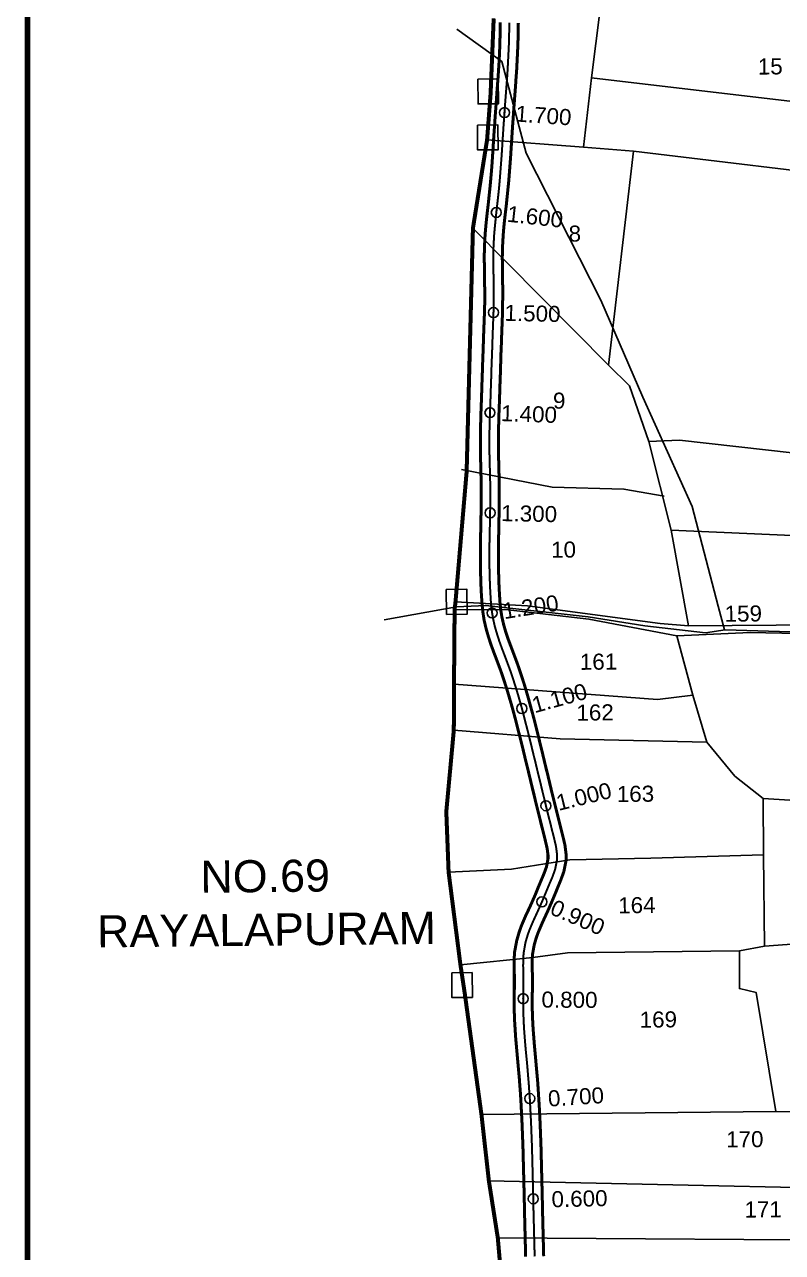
# Model space of a CAD drawing. Header units: millimetres. Extents: x 200439 to 226687, y 1597310 to 1606333.
# Drawn here: x 200439 to 201196, y 1602602 to 1603828 of the extents above; entities that cross this region are included whole.
import ezdxf
from ezdxf.enums import TextEntityAlignment as Align

# ---------------------------------------------------------------- set-up
doc = ezdxf.new("R2010")
doc.units = ezdxf.units.MM
doc.header["$PDMODE"] = 32
doc.header["$PDSIZE"] = 10
doc.linetypes.add('HIDDEN2', pattern=[0.1875, 0.125, -0.0625])
for name, color, linetype in [('BOUNDRY STONES', 240, 'Continuous'), ('CANAL1', 7, 'Continuous'), ('CHANAGE', 1, 'Continuous'), ('CSMark', 72, 'Continuous'), ('PLOTS', 7, 'Continuous'), ('PLOTS NO', 7, 'Continuous'), ('ROADS', 1, 'Continuous'), ('VILLAGE BOUNDRY', 5, 'Continuous')]:
    doc.layers.add(name, color=color, linetype=linetype)
doc.styles.add('FONT1', font='Arial')
doc.styles.get("Standard").update_dxf_attribs({"font": 'arial.ttf'})

msp = doc.modelspace()

# ---------------------------------------------------------------- linework, layer by layer
at = {"color": 5, "const_width": 5.6}
msp.add_lwpolyline([(200442, 1605089.7), (203459.2, 1605089.7), (203459.2, 1600748.8), (200442, 1600748.8)], close=True, dxfattribs=at)
at = {"layer": 'BOUNDRY STONES'}
for points in [[(200891.5, 1603773.2), (200912, 1603773.4), (200912.2, 1603748.6), (200891.8, 1603748.4)], [(200891.2, 1603727.3), (200911.6, 1603727.5), (200911.9, 1603702.7), (200891.4, 1603702.5)], [(200860.1, 1603263.8), (200880.6, 1603264), (200880.8, 1603239.2), (200860.4, 1603239)], [(200865.5, 1602881.3), (200885.9, 1602881.5), (200886.2, 1602856.8), (200865.7, 1602856.6)]]:
    msp.add_lwpolyline(points, close=True, dxfattribs=at)
at = {"layer": 'CANAL1', "color": 200, "linetype": 'ByBlock', "ltscale": 40, "const_width": 3}
for points in [[(200939.3, 1602597.9), (200939.1, 1602605.8), (200938.9, 1602613.6), (200938.7, 1602621.5), (200938.5, 1602629.4), (200938.3, 1602637.2), (200938.1, 1602645.1), (200938, 1602651.4), (200937.8, 1602660.8), (200937.6, 1602668.6), (200937.4, 1602676.4), (200937.2, 1602684.3), (200937, 1602692.1), (200936.8, 1602699.9), (200936.6, 1602707.7), (200936.3, 1602715.5), (200936, 1602723.3), (200935.7, 1602731.1), (200935.3, 1602738.9), (200934.9, 1602746.7), (200934.5, 1602754.4), (200934, 1602762.2), (200933.4, 1602770), (200933, 1602775.7), (200932.1, 1602785.5), (200931.4, 1602793.3), (200930.7, 1602801.2), (200930, 1602809), (200929.3, 1602816.9), (200928.8, 1602824.9), (200928.3, 1602832.8), (200928, 1602840.8), (200927.8, 1602851.2), (200927.9, 1602856.8), (200928, 1602864.7), (200928, 1602876.2), (200928, 1602880.1), (200927.8, 1602888.1), (200927.9, 1602896.4), (200928.3, 1602902.3), (200930.4, 1602913.5), (200932.8, 1602921.8), (200934.8, 1602927.6), (200938.9, 1602937.3), (200942.3, 1602944.5), (200945.2, 1602950.8), (200948.6, 1602958.5), (200951.5, 1602965.7), (200954.8, 1602973.6), (200957.6, 1602980.2), (200960, 1602986.8), (200961.6, 1602994.9), (200961.6, 1602999), (200960.7, 1603005.7), (200958.2, 1603016.3), (200957.1, 1603020.7), (200955.1, 1603028.5), (200953.2, 1603036.2), (200951.3, 1603043.9), (200949.4, 1603051.5), (200947.6, 1603059.2), (200945.7, 1603066.8), (200943.9, 1603074.4), (200942.1, 1603081.9), (200940.2, 1603089.5), (200938.4, 1603097), (200936.6, 1603104.6), (200934.4, 1603113.4), (200932.8, 1603119.7), (200930.9, 1603127.2), (200929, 1603134.7), (200927, 1603142.2), (200924.9, 1603149.7), (200922.7, 1603157.1), (200920.5, 1603164.5), (200918.1, 1603171.9), (200915.7, 1603179.2), (200913.8, 1603184.5), (200910.3, 1603193.8), (200907.5, 1603201.2), (200904.7, 1603208.8), (200902.2, 1603216.5), (200899.9, 1603224.4), (200897.8, 1603233.4), (200896.7, 1603240.8), (200895.8, 1603249), (200895.1, 1603259.4), (200894.8, 1603265.1), (200894.5, 1603273.1), (200894.3, 1603281), (200894.1, 1603288.9), (200894.1, 1603296.9), (200894.1, 1603304.8), (200894.2, 1603310), (200894.4, 1603320.6), (200894.6, 1603328.4), (200894.7, 1603336.3), (200894.9, 1603344.1), (200895, 1603351.8), (200895, 1603359.8), (200895, 1603367.3), (200894.8, 1603375.1), (200894.6, 1603382.9), (200894.4, 1603390.8), (200894.3, 1603398.7), (200894.1, 1603409.7), (200894.1, 1603414.6), (200894.2, 1603422.5), (200894.4, 1603430.4), (200894.6, 1603438.3), (200894.9, 1603446.2), (200895.2, 1603454), (200895.4, 1603460.1), (200895.7, 1603469.7), (200896, 1603477.5), (200896.2, 1603485.3), (200896.5, 1603493.2), (200896.8, 1603501), (200897.1, 1603510), (200897.3, 1603516.8), (200897.6, 1603524.6), (200897.9, 1603532.4), (200898.2, 1603540.2), (200898.4, 1603547.9), (200898.4, 1603555.7), (200898.5, 1603559.6), (200898.3, 1603571.2), (200898.2, 1603579), (200898.1, 1603586.9), (200898, 1603594.9), (200898.1, 1603602.9), (200898.4, 1603610), (200898.9, 1603619), (200899.6, 1603627), (200900.4, 1603634.9), (200901.3, 1603642.8), (200902.2, 1603650.5), (200903.2, 1603660.3), (200903.8, 1603666), (200904.5, 1603673.7), (200905.2, 1603681.5), (200905.8, 1603689.3), (200906.3, 1603697), (200906.8, 1603704.8), (200907.3, 1603712.7), (200907.8, 1603720.5), (200908.4, 1603728.3), (200908.8, 1603734.8), (200909.5, 1603744), (200910.1, 1603751.9), (200910.6, 1603759.7), (200911.2, 1603767.5), (200911.8, 1603775.3), (200912.3, 1603783.1), (200912.8, 1603790.8), (200913.2, 1603798.6), (200913.6, 1603809.1), (200913.7, 1603814.1), (200913.9, 1603821.9), (200914, 1603829.7)], [(200957.3, 1602598.5), (200957.1, 1602606.3), (200956.9, 1602614.1), (200956.7, 1602622), (200956.5, 1602629.8), (200956.3, 1602637.6), (200956.1, 1602645.5), (200956, 1602651.8), (200955.8, 1602661.1), (200955.6, 1602669), (200955.4, 1602676.8), (200955.2, 1602684.7), (200955, 1602692.6), (200954.8, 1602700.4), (200954.6, 1602708.3), (200954.3, 1602716.2), (200954, 1602724), (200953.7, 1602731.9), (200953.3, 1602739.8), (200952.9, 1602747.7), (200952.4, 1602755.6), (200951.9, 1602763.5), (200951.4, 1602771.3), (200950.9, 1602777.2), (200950, 1602787.1), (200949.3, 1602795), (200948.6, 1602802.8), (200947.9, 1602810.5), (200947.3, 1602818.3), (200946.7, 1602826), (200946.3, 1602833.7), (200946, 1602841.3), (200945.8, 1602851.3), (200945.9, 1602856.6), (200946, 1602864.5), (200946, 1602876.3), (200946, 1602880.5), (200945.8, 1602888.2), (200945.9, 1602895.6), (200946.2, 1602900), (200947.9, 1602909.4), (200949.9, 1602916.3), (200951.6, 1602921), (200955.4, 1602930), (200958.6, 1602937), (200961.6, 1602943.5), (200965.1, 1602951.5), (200968.2, 1602958.8), (200971.4, 1602966.7), (200974.3, 1602973.7), (200977.3, 1602981.9), (200979.6, 1602993.1), (200979.6, 1603000.2), (200978.5, 1603009), (200975.7, 1603020.6), (200974.5, 1603025.2), (200972.6, 1603032.9), (200970.7, 1603040.6), (200968.8, 1603048.2), (200966.9, 1603055.8), (200965, 1603063.4), (200963.2, 1603071), (200961.4, 1603078.6), (200959.5, 1603086.1), (200957.7, 1603093.7), (200955.9, 1603101.3), (200954, 1603108.9), (200951.9, 1603117.7), (200950.3, 1603124), (200948.4, 1603131.7), (200946.4, 1603139.3), (200944.3, 1603146.9), (200942.2, 1603154.6), (200940, 1603162.2), (200937.7, 1603169.9), (200935.2, 1603177.5), (200932.7, 1603185.1), (200930.7, 1603190.7), (200927.2, 1603200.1), (200924.4, 1603207.5), (200921.7, 1603214.7), (200919.3, 1603221.9), (200917.3, 1603228.9), (200915.5, 1603236.8), (200914.5, 1603243.2), (200913.7, 1603250.6), (200913.1, 1603260.4), (200912.8, 1603265.9), (200912.5, 1603273.7), (200912.3, 1603281.4), (200912.1, 1603289.1), (200912.1, 1603296.9), (200912.1, 1603304.6), (200912.2, 1603309.8), (200912.4, 1603320.2), (200912.6, 1603328), (200912.7, 1603335.9), (200912.9, 1603343.8), (200913, 1603351.7), (200913, 1603359.8), (200913, 1603367.6), (200912.8, 1603375.5), (200912.6, 1603383.3), (200912.4, 1603391.2), (200912.2, 1603399), (200912.1, 1603409.8), (200912.1, 1603414.4), (200912.2, 1603422.2), (200912.4, 1603429.9), (200912.6, 1603437.7), (200912.9, 1603445.5), (200913.2, 1603453.4), (200913.4, 1603459.4), (200913.7, 1603469.1), (200914, 1603476.9), (200914.2, 1603484.8), (200914.5, 1603492.6), (200914.7, 1603500.4), (200915.1, 1603509.4), (200915.3, 1603516.1), (200915.6, 1603523.9), (200915.9, 1603531.8), (200916.2, 1603539.7), (200916.3, 1603547.6), (200916.4, 1603555.5), (200916.5, 1603559.7), (200916.3, 1603571.4), (200916.2, 1603579.3), (200916.1, 1603587.1), (200916, 1603594.8), (200916.1, 1603602.5), (200916.4, 1603609.2), (200916.9, 1603617.7), (200917.5, 1603625.3), (200918.3, 1603633), (200919.2, 1603640.7), (200920.1, 1603648.5), (200921.1, 1603658.4), (200921.7, 1603664.3), (200922.5, 1603672.2), (200923.1, 1603680.1), (200923.7, 1603687.9), (200924.3, 1603695.8), (200924.8, 1603703.7), (200925.3, 1603711.5), (200925.8, 1603719.3), (200926.3, 1603727.1), (200926.8, 1603733.5), (200927.4, 1603742.7), (200928, 1603750.5), (200928.6, 1603758.4), (200929.2, 1603766.2), (200929.7, 1603774.1), (200930.3, 1603781.9), (200930.7, 1603789.8), (200931.1, 1603797.7), (200931.6, 1603808.5), (200931.7, 1603813.6), (200931.9, 1603821.5), (200932, 1603829.3)]]:
    msp.add_lwpolyline(points, dxfattribs=at)
at = {"layer": 'CANAL1', "color": 1, "linetype": 'HIDDEN2', "ltscale": 40, "const_width": 2}
msp.add_lwpolyline([(200948.3, 1602598.2), (200948.1, 1602606), (200947.9, 1602613.9), (200947.7, 1602621.7), (200947.5, 1602629.6), (200947.3, 1602637.4), (200947.1, 1602645.3), (200947, 1602651.6), (200946.8, 1602661), (200946.6, 1602668.8), (200946.4, 1602676.6), (200946.2, 1602684.5), (200946, 1602692.3), (200945.8, 1602700.2), (200945.6, 1602708), (200945.3, 1602715.8), (200945, 1602723.7), (200944.7, 1602731.5), (200944.3, 1602739.3), (200943.9, 1602747.2), (200943.5, 1602755), (200942.9, 1602762.8), (200942.4, 1602770.7), (200941.9, 1602776.4), (200941.1, 1602786.3), (200940.4, 1602794.1), (200939.6, 1602802), (200938.9, 1602809.8), (200938.3, 1602817.6), (200937.7, 1602825.4), (200937.3, 1602833.3), (200937, 1602841.1), (200936.8, 1602851.2), (200936.9, 1602856.7), (200937, 1602864.6), (200937, 1602876.2), (200937, 1602880.3), (200936.8, 1602888.2), (200936.9, 1602896), (200937.3, 1602901.1), (200939.1, 1602911.5), (200941.3, 1602919), (200943.2, 1602924.3), (200947.2, 1602933.7), (200950.5, 1602940.8), (200953.4, 1602947.2), (200956.8, 1602955), (200959.8, 1602962.3), (200963.1, 1602970.2), (200966, 1602976.9), (200968.7, 1602984.4), (200970.6, 1602994), (200970.6, 1602999.6), (200969.6, 1603007.4), (200967, 1603018.5), (200965.8, 1603022.9), (200963.9, 1603030.7), (200961.9, 1603038.4), (200960, 1603046), (200958.2, 1603053.7), (200956.3, 1603061.3), (200954.5, 1603068.9), (200952.6, 1603076.5), (200950.8, 1603084), (200949, 1603091.6), (200947.1, 1603099.1), (200945.3, 1603106.7), (200943.1, 1603115.6), (200941.6, 1603121.8), (200939.6, 1603129.4), (200937.7, 1603137), (200935.7, 1603144.6), (200933.6, 1603152.1), (200931.4, 1603159.7), (200929.1, 1603167.2), (200926.7, 1603174.7), (200924.2, 1603182.2), (200922.2, 1603187.6), (200918.7, 1603197), (200915.9, 1603204.3), (200913.2, 1603211.7), (200910.8, 1603219.2), (200908.6, 1603226.7), (200906.7, 1603235.1), (200905.6, 1603242), (200904.7, 1603249.8), (200904.1, 1603259.9), (200903.8, 1603265.5), (200903.5, 1603273.4), (200903.3, 1603281.2), (200903.1, 1603289), (200903.1, 1603296.9), (200903.1, 1603304.7), (200903.2, 1603309.9), (200903.4, 1603320.4), (200903.6, 1603328.2), (200903.7, 1603336.1), (200903.9, 1603343.9), (200904, 1603351.8), (200904, 1603359.8), (200904, 1603367.4), (200903.8, 1603375.3), (200903.6, 1603383.1), (200903.4, 1603391), (200903.2, 1603398.8), (200903.1, 1603409.8), (200903.1, 1603414.5), (200903.2, 1603422.3), (200903.4, 1603430.2), (200903.6, 1603438), (200903.9, 1603445.9), (200904.2, 1603453.7), (200904.4, 1603459.7), (200904.7, 1603469.4), (200905, 1603477.2), (200905.2, 1603485.1), (200905.5, 1603492.9), (200905.8, 1603500.7), (200906.1, 1603509.7), (200906.3, 1603516.4), (200906.6, 1603524.2), (200906.9, 1603532.1), (200907.2, 1603539.9), (200907.3, 1603547.8), (200907.4, 1603555.6), (200907.5, 1603559.7), (200907.3, 1603571.3), (200907.2, 1603579.2), (200907.1, 1603587), (200907, 1603594.8), (200907.1, 1603602.7), (200907.4, 1603609.6), (200907.9, 1603618.3), (200908.6, 1603626.1), (200909.4, 1603633.9), (200910.2, 1603641.7), (200911.1, 1603649.5), (200912.2, 1603659.3), (200912.8, 1603665.2), (200913.5, 1603673), (200914.1, 1603680.8), (200914.7, 1603688.6), (200915.3, 1603696.4), (200915.8, 1603704.2), (200916.3, 1603712.1), (200916.8, 1603719.9), (200917.3, 1603727.7), (200917.8, 1603734.1), (200918.4, 1603743.4), (200919, 1603751.2), (200919.6, 1603759), (200920.2, 1603766.9), (200920.8, 1603774.7), (200921.3, 1603782.5), (200921.7, 1603790.3), (200922.1, 1603798.2), (200922.6, 1603808.8), (200922.7, 1603813.8), (200922.9, 1603821.7), (200923, 1603829.5)], dxfattribs=at)
at = {"layer": 'CSMark'}
for p in [(200918.2, 1603739.7), (200910, 1603640.1), (200907.2, 1603540.2), (200903.7, 1603440.3), (200903.8, 1603340.3), (200905.8, 1603240.4), (200935.5, 1603145.1), (200959.5, 1603048), (200955.5, 1602952.1), (200936.8, 1602855.5), (200943.4, 1602755.8), (200946.9, 1602655.8)]:
    msp.add_point(p, dxfattribs=at)
at = {"layer": 'PLOTS'}
for points in [[(200900.8, 1603712.5), (200997.1, 1603705.1), (201046.8, 1603701.1), (201290.7, 1603671.9), (201320, 1603669.8), (201389.2, 1603662.5), (201410.8, 1603786.7), (201441.8, 1603908.6), (201507.1, 1604040.5), (201547.4, 1604122.1), (201565, 1604159.7), (201569.7, 1604194.9), (201580.2, 1604240.2), (201622.7, 1604403.6), (201633.8, 1604464.2)], [(201327.7, 1604108.7), (201313.2, 1603991.3), (201306.8, 1603948.6), (201323, 1603902.6), (201300, 1603803), (201264.2, 1603824.2), (201093.3, 1603861.2), (201017.6, 1603874.8), (201005, 1603774.3), (200997.1, 1603705.1)], [(201005, 1603774.3), (201392.4, 1603728.8)], [(201046.8, 1603701.1), (201021.9, 1603487.8)], [(201101.8, 1603227.6), (201084.5, 1603323.1), (201062.2, 1603411.4), (201042.9, 1603467.2), (201021.9, 1603487.8), (200886.7, 1603624.4)], [(201062.2, 1603411.4), (201092.7, 1603412.8), (201350.3, 1603384)], [(200875.4, 1603383.5), (200965.9, 1603366), (201037.4, 1603364.1), (201077.4, 1603356.8)], [(201084.5, 1603323.1), (201333.8, 1603312)], [(200869.3, 1603251.6), (200941.2, 1603247.4), (201073.4, 1603230), (201101.8, 1603227.6), (201232.9, 1603228.5), (201300.3, 1603222.1), (201350.7, 1603219.8), (201486.7, 1603226.4), (201542.4, 1603232.1), (201625.3, 1603231.9), (201673.7, 1603226.3), (201714.1, 1603216.9), (201776.5, 1603200.1), (201847.6, 1603190.4), (201874.3, 1603189.1), (201891.1, 1603189), (201949.3, 1603183.8), (201996.9, 1603188.6), (202114.5, 1603194.4), (202156.9, 1603196.4), (202307.2, 1603152.9), (202389.9, 1603116.4)], [(201873.7, 1603179.3), (201764.4, 1603195.5), (201706.6, 1603211.7), (201656.5, 1603223), (201622.7, 1603225.3), (201536.2, 1603223.6), (201438.3, 1603216.6), (201335.5, 1603213.1), (201226.4, 1603219.5), (201163.4, 1603221), (201090.2, 1603217.7), (201002.4, 1603234.3), (200921.9, 1603243.5), (200868.4, 1603243.9)], [(201090.2, 1603217.7), (201106.2, 1603158.5), (201120.1, 1603111.4), (201148.2, 1603077.5), (201176.4, 1603055.4), (201176.8, 1602999.1), (201177.8, 1602907.9), (201152.8, 1602903.2), (201152.7, 1602865.6), (201169.3, 1602861.8), (201189.1, 1602743), (201302.4, 1602740.6), (201408.7, 1602738.3)], [(200867.8, 1603169.3), (201070.9, 1603153.9), (201106.2, 1603158.5)], [(201120.1, 1603111.4), (200973.9, 1603114.7), (200867.6, 1603123.4)], [(201176.4, 1603055.4), (201331.4, 1603045.5)], [(200862.4, 1602981.8), (200925.3, 1602984.7), (200983.5, 1602994.2), (201064.2, 1602995.7), (201176.8, 1602999.1)], [(201177.8, 1602907.9), (201227.3, 1602911.5), (201265.1, 1602909.7), (201358.9, 1602912.1)], [(201152.8, 1602903.2), (200981, 1602901.1), (200946.4, 1602896.7), (200874.2, 1602889.4)], [(200895.2, 1602739.8), (201189.1, 1602743)], [(201423.1, 1602662.5), (200902.6, 1602673.6)], [(200911.5, 1602616.8), (201304.5, 1602614.2), (201322, 1602618.5), (201377.3, 1602615.9), (201426.3, 1602614.9)]]:
    msp.add_lwpolyline(points, dxfattribs=at)
at = {"layer": 'ROADS'}
for points in [[(200870.7, 1603823), (200915.5, 1603790.7), (200939.8, 1603699.1), (201014.3, 1603552.6), (201056.4, 1603455.9), (201105.5, 1603346.6), (201131.6, 1603247.2), (201137.6, 1603223.5)], [(200798.1, 1603233.4), (200870.4, 1603246.6), (200899.5, 1603247.8), (201001.8, 1603236.5), (201058.3, 1603227.7), (201118.7, 1603220.7), (201138.5, 1603223.6), (201279, 1603219.4), (201362.4, 1603214.8), (201506.5, 1603224.7), (201628, 1603228.3), (201683, 1603220.8), (201761.7, 1603201.2), (201796.2, 1603194.1), (201853.3, 1603185.7), (201898.1, 1603182.6), (201946.2, 1603179.6), (202094.4, 1603190), (202157, 1603192.9), (202198.8, 1603180), (202269.5, 1603157.7), (202313, 1603141.8), (202358.3, 1603127.1)]]:
    msp.add_lwpolyline(points, dxfattribs=at)
at = {"layer": 'VILLAGE BOUNDRY', "const_width": 4}
msp.add_lwpolyline([(200917.8, 1602544.5), (200911.5, 1602616.8), (200902.6, 1602673.6), (200895.2, 1602739.8), (200878.6, 1602860.2), (200874.2, 1602889.4), (200862.4, 1602981.8), (200860.1, 1603042.1), (200867.6, 1603123.4), (200867.8, 1603169.3), (200868.4, 1603243.9), (200869.3, 1603251.6), (200880.4, 1603381.3), (200886.7, 1603624.4), (200900.8, 1603712.5), (200904.3, 1603758.2), (200907.4, 1603833.7)], dxfattribs=at)

# ---------------------------------------------------------------- texts
at = {"layer": 'CHANAGE', "style": 'FONT1'}
for s, rotation, p in [('1.700', 355.882, (200929.2, 1603738.9)), ('1.600', 353.6475, (200921, 1603638.9)), ('1.500', 358.6507, (200918.2, 1603540)), ('1.400', 358.0346, (200914.7, 1603439.9)), ('1.300', 358.8403, (200914.8, 1603340.1)), ('1.200', 8.993, (200916.7, 1603242.1)), ('1.100', 15.4896, (200946.1, 1603148)), ('1.000', 13.7877, (200970.2, 1603050.6)), ('0.900', 336.5318, (200965.6, 1602947.7)), ('0.800', 359.6172, (200955.1, 1602854.6)), ('0.700', 3.744, (200961.6, 1602755.7)), ('0.600', 1.2463, (200965.1, 1602655.3))]:
    msp.add_text(s, height=16, rotation=rotation, dxfattribs=at).set_placement(p, align=Align.MIDDLE_LEFT)
at = {"layer": 'PLOTS NO'}
for s, height, p in [('15', 16.02, (201183.4, 1603785.8)), ('8', 16, (200988.4, 1603619)), ('9', 16, (200972.8, 1603452.3)), ('10', 16.02, (200977.1, 1603303.6)), ('159', 16.02, (201156.5, 1603239.8)), ('161', 16.02, (201012, 1603191.8)), ('162', 16.02, (201008.6, 1603141.1)), ('163', 16.02, (201048.9, 1603059.9)), ('164', 16.02, (201050.3, 1602948.8)), ('169', 16.02, (201071.7, 1602834.7)), ('170', 16.02, (201158, 1602715.2)), ('171', 16.02, (201176.3, 1602645.2))]:
    msp.add_text(s, height=height, rotation=0.613, dxfattribs=at).set_placement(p, align=Align.MIDDLE_CENTER)
at = {"layer": 'ROADS', "insert": (200507.3, 1602992), "char_height": 32.044, "width": 338.317, "attachment_point": 1, "rotation": 0.613}
msp.add_mtext('\\pi107.15853;NO.69 \\P\\pi3.45355;RAYALAPURAM', dxfattribs=at)

doc.saveas('drawing.dxf')
